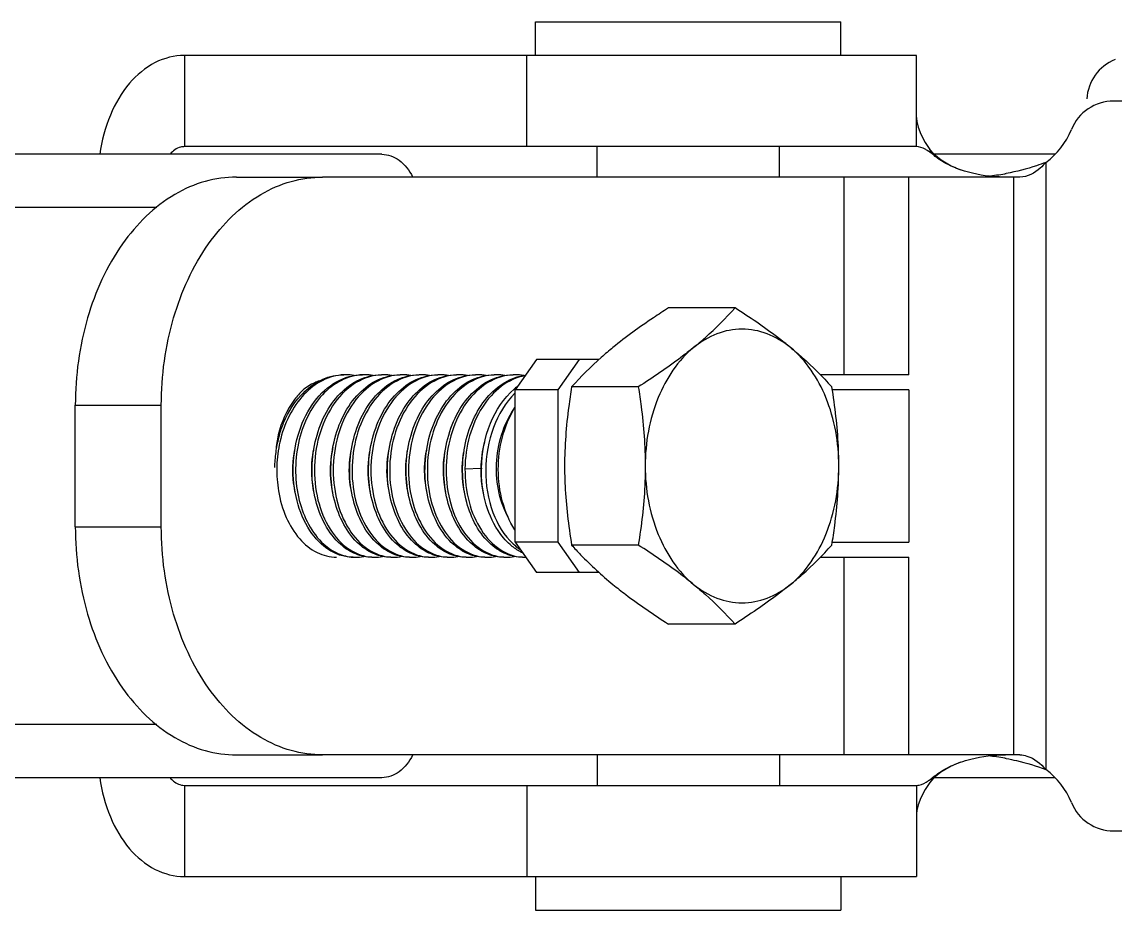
# Model space of a CAD drawing. Header units: inches. Extents: x -1293886 to -986005, y -15154 to 203628.
# Drawn here: x -1241842.9 to -1241597.9, y 83675.9 to 83875 of the extents above; entities that cross this region are included whole.
import ezdxf

# ---------------------------------------------------------------- set-up
doc = ezdxf.new("R2010")
doc.units = ezdxf.units.IN
doc.header["$LTSCALE"] = 100
doc.header["$MEASUREMENT"] = 0
doc.layers.add('W_DIM', color=4, linetype='Continuous')

# ---------------------------------------------------------------- blocks, each defined once
blk = doc.blocks.new('1111')
at = {"layer": 'W_DIM', "color": 7}
for p, q in [((-2281213.4, 1708368.2), (-2281213.4, 1708375.72)), ((-2281213.4, 1708375.72), (-2281144.98, 1708375.72)), ((-2281144.98, 1708368.2), (-2281144.98, 1708375.72)), ((-2281128.07, 1708368.2), (-2281292.11, 1708368.2)), ((-2281292.11, 1708368.2), (-2281292.11, 1708347.76)), ((-2281215.33, 1708347.76), (-2281215.33, 1708368.2)), ((-2281128.07, 1708347.76), (-2281128.07, 1708368.2)), ((-2280940.59, 1708357.98), (-2281083.86, 1708357.98)), ((-2281247.87, 1708346.05), (-2282408.57, 1708346.05)), ((-2281128.07, 1708347.76), (-2281292.11, 1708347.76)), ((-2281199.63, 1708340.94), (-2281199.63, 1708347.76)), ((-2281158.74, 1708340.94), (-2281158.74, 1708347.76)), ((-2281123.86, 1708345.58), (-2281125.02, 1708347.12)), ((-2281097.01, 1708346.05), (-2281124.06, 1708346.05)), ((-2281099.06, 1708344.24), (-2281099.06, 1708208.14)), ((-2281280.4, 1708340.94), (-2281261.12, 1708340.94)), ((-2281104.85, 1708340.94), (-2281261.12, 1708340.94)), ((-2281144.24, 1708296.64), (-2281144.24, 1708340.94)), ((-2281129.77, 1708296.64), (-2281129.77, 1708340.94)), ((-2281106.29, 1708340.94), (-2281106.29, 1708211.44)), ((-2281298.24, 1708334.13), (-2282290.03, 1708334.13)), ((-2281168.7, 1708311.61), (-2281183.65, 1708311.61)), ((-2281213.19, 1708300.05), (-2281218.01, 1708293.23)), ((-2281199.2, 1708300.05), (-2281213.19, 1708300.05)), ((-2281208.37, 1708293.23), (-2281203.56, 1708300.05)), ((-2281129.77, 1708296.64), (-2281149.59, 1708296.64)), ((-2281265.29, 1708292.75), (-2281265.27, 1708292.78)), ((-2281208.37, 1708293.23), (-2281218.01, 1708293.23)), ((-2281218.01, 1708259.15), (-2281218.01, 1708293.23)), ((-2281208.37, 1708259.15), (-2281208.37, 1708293.23)), ((-2281190.39, 1708293.9), (-2281205.33, 1708293.9)), ((-2281129.78, 1708293.23), (-2281146.92, 1708293.23)), ((-2281129.78, 1708293.23), (-2281129.78, 1708259.15)), ((-2281316.54, 1708289.82), (-2281297.27, 1708289.82)), ((-2281316.54, 1708262.56), (-2281316.54, 1708289.82)), ((-2281297.27, 1708262.56), (-2281297.27, 1708289.82)), ((-2281229.22, 1708275.59), (-2281225.61, 1708275.68)), ((-2281225.61, 1708275.68), (-2281225.53, 1708275.68)), ((-2281316.54, 1708262.56), (-2281297.27, 1708262.56)), ((-2281208.37, 1708259.15), (-2281218.01, 1708259.15)), ((-2281218.01, 1708259.15), (-2281213.19, 1708252.33)), ((-2281203.56, 1708252.33), (-2281208.37, 1708259.15)), ((-2281190.39, 1708258.48), (-2281205.33, 1708258.48)), ((-2281146.91, 1708259.15), (-2281129.78, 1708259.15)), ((-2281149.59, 1708255.74), (-2281129.77, 1708255.74)), ((-2281144.24, 1708211.44), (-2281144.24, 1708255.74)), ((-2281129.77, 1708211.44), (-2281129.77, 1708255.74)), ((-2281199.2, 1708252.33), (-2281213.19, 1708252.33)), ((-2281168.7, 1708240.77), (-2281183.65, 1708240.77)), ((-2281298.24, 1708218.26), (-2282290.03, 1708218.26)), ((-2281280.4, 1708211.44), (-2281261.12, 1708211.44)), ((-2281104.85, 1708211.44), (-2281261.12, 1708211.44)), ((-2281199.63, 1708211.44), (-2281199.63, 1708204.62)), ((-2281158.74, 1708211.44), (-2281158.74, 1708204.62)), ((-2281123.86, 1708206.8), (-2281125.02, 1708205.26)), ((-2281247.87, 1708206.33), (-2282408.57, 1708206.33)), ((-2281292.11, 1708204.62), (-2281128.07, 1708204.62)), ((-2281292.11, 1708204.62), (-2281292.11, 1708184.18)), ((-2281215.33, 1708204.62), (-2281215.33, 1708184.18)), ((-2281128.07, 1708204.62), (-2281128.07, 1708184.18)), ((-2281097.01, 1708206.33), (-2281124.05, 1708206.33)), ((-2281083.86, 1708194.4), (-2280940.59, 1708194.4)), ((-2281292.11, 1708184.18), (-2281128.07, 1708184.18)), ((-2281213.4, 1708184.18), (-2281213.4, 1708176.66)), ((-2281144.98, 1708184.18), (-2281144.98, 1708176.66)), ((-2281213.4, 1708176.66), (-2281144.98, 1708176.66))]:
    blk.add_line(p, q, dxfattribs=at)
for points in [[(-2281128.07, 1708354.27), (-2281128.06, 1708354.08), (-2281127.95, 1708353.36), (-2281127.65, 1708352.14), (-2281127.04, 1708350.53), (-2281126.07, 1708348.66), (-2281125.02, 1708347.12)], [(-2281125.02, 1708347.12), (-2281124.18, 1708346.16), (-2281122.55, 1708344.78), (-2281120.3, 1708343.45), (-2281118.21, 1708342.58)], [(-2281118.21, 1708209.8), (-2281120.31, 1708208.93), (-2281122.56, 1708207.59), (-2281124.2, 1708206.2), (-2281125.02, 1708205.26)], [(-2281125.02, 1708205.26), (-2281126.07, 1708203.72), (-2281127.04, 1708201.85), (-2281127.65, 1708200.24), (-2281127.95, 1708199.02), (-2281128.06, 1708198.3), (-2281128.07, 1708198.12)]]:
    blk.add_lwpolyline(points, dxfattribs=at)
for centre, radius, start, end in [((-2281079.7, 1708357.8), 10.22, 112.0243, 176.3478), ((-2281083.86, 1708347.76), 10.22, 90, 157.9757), ((-2281109.13, 1708357.98), 17.04, 306.2515, 337.9757), ((-2281132.21, 1708336.6), 12.22, 55.8113, 56.2117), ((-2281117.12, 1708392.36), 51.44, 275.7509, 279.9721), ((-2281117.21, 1708392.93), 52.02, 279.9557, 280.2701), ((-2281255.87, 1708285.46), 11.17, 90.0015, 92.6681), ((-2281255.88, 1708285.34), 11.29, 80.5751, 89.9713), ((-2281251.65, 1708285.46), 11.17, 90.0015, 92.6677), ((-2281251.66, 1708285.34), 11.29, 80.5247, 89.9709), ((-2281247.44, 1708285.46), 11.17, 90.0015, 92.6677), ((-2281247.44, 1708285.34), 11.3, 80.4778, 89.9708), ((-2281243.22, 1708285.46), 11.17, 90.0015, 92.668), ((-2281243.22, 1708285.34), 11.29, 80.5593, 89.9712), ((-2281239, 1708285.46), 11.17, 90.0015, 92.6677), ((-2281239.01, 1708285.34), 11.3, 80.5143, 89.9708), ((-2281234.78, 1708285.46), 11.17, 90.0015, 92.6678), ((-2281234.79, 1708285.34), 11.29, 80.555, 89.9711), ((-2281230.57, 1708285.46), 11.17, 90.0015, 92.668), ((-2281230.57, 1708285.34), 11.3, 80.3354, 89.9695), ((-2281226.35, 1708285.46), 11.17, 90.0015, 92.6677), ((-2281226.36, 1708285.34), 11.3, 80.4983, 89.9708), ((-2281222.13, 1708285.46), 11.17, 90.0015, 92.6681), ((-2281222.14, 1708285.34), 11.29, 80.5775, 89.9713), ((-2281217.92, 1708285.46), 11.17, 90.0015, 92.6678), ((-2281217.92, 1708285.34), 11.29, 80.5385, 89.971), ((-2281208.18, 1708281.76), 15.37, 127.5195, 130.6239), ((-2281243.77, 1708277.64), 27.89, 168.6166, 175.814), ((-2281244.15, 1708275.42), 27.76, 164.3304, 171.1869), ((-2281245.09, 1708275.67), 26.79, 164.0044, 164.2949), ((-2281242.79, 1708275.27), 28.61, 167.2993, 178.0279), ((-2281239.78, 1708275.33), 23.79, 169.0131, 170.0068), ((-2281235.61, 1708275.33), 23.74, 167.8843, 170.3195), ((-2281214.47, 1708275.32), 23.8, 168.7877, 170.256), ((-2281243.07, 1708275.25), 28.85, 171.1719, 178.0614), ((-2281243.08, 1708275.24), 28.85, 178.0532, 178.7181), ((-2281242.61, 1708275.24), 28.79, 178.1063, 184.1306), ((-2281242.51, 1708275.24), 28.89, 177.9987, 178.1134), ((-2281201.39, 1708275.24), 24.23, 178.9629, 179.1986), ((-2281196.7, 1708275.24), 28.83, 179.1399, 179.3167), ((-2281243.55, 1708275.17), 27.84, 184.1257, 189.4027), ((-2281253.76, 1708265.03), 9.28, 266.795, 269.9978), ((-2281253.77, 1708265.16), 9.42, 270.0481, 281.3388), ((-2281249.54, 1708265.03), 9.28, 266.7955, 269.9977), ((-2281249.55, 1708265.16), 9.42, 270.0489, 281.4175), ((-2281245.33, 1708265.03), 9.28, 266.795, 269.9977), ((-2281245.34, 1708265.17), 9.43, 270.0523, 282.1493), ((-2281241.11, 1708265.03), 9.28, 266.7954, 269.9977), ((-2281241.12, 1708265.16), 9.42, 270.0485, 281.3836), ((-2281236.89, 1708265.03), 9.28, 266.7954, 269.9977), ((-2281236.9, 1708265.16), 9.42, 270.0488, 281.4019), ((-2281232.68, 1708265.03), 9.28, 266.7949, 269.9977), ((-2281232.68, 1708265.16), 9.42, 270.0482, 281.3466), ((-2281228.46, 1708265.03), 9.28, 266.7955, 269.9977), ((-2281228.47, 1708265.16), 9.42, 270.0485, 281.3698), ((-2281224.24, 1708265.03), 9.28, 266.7953, 269.9977), ((-2281224.25, 1708265.16), 9.42, 270.0486, 281.3889), ((-2281220.02, 1708265.03), 9.28, 266.7948, 269.9978), ((-2281220.03, 1708265.16), 9.42, 270.048, 281.3296), ((-2281215.81, 1708265.03), 9.28, 266.7942, 269.9978), ((-2281215.81, 1708265), 9.26, 270.0002, 271.1523), ((-2281117.12, 1708160.02), 51.45, 80.0279, 84.2434), ((-2281117.21, 1708159.45), 52.02, 79.7299, 80.0443), ((-2281109.13, 1708194.4), 17.04, 22.0243, 53.7485), ((-2281132.21, 1708215.78), 12.22, 303.7883, 304.1887), ((-2281083.86, 1708204.62), 10.22, 202.0243, 270)]:
    blk.add_arc(centre, radius, start, end, dxfattribs=at)
for points, knots in [([(-2281292.11, 1708368.2), (-2281294.35, 1708368.2), (-2281299.11, 1708366.96), (-2281304.94, 1708361.99), (-2281309.16, 1708354.75), (-2281310.63, 1708349.06), (-2281311.04, 1708346.06)], [0, 0, 0, 0, 0.213346, 0.447987, 0.712108, 1, 1, 1, 1]), ([(-2281292.11, 1708347.76), (-2281292.39, 1708347.76), (-2281293.61, 1708347.6), (-2281294.68, 1708346.81), (-2281295.27, 1708346.09)], [0, 0, 0, 0, 0.236834, 1, 1, 1, 1]), ([(-2281247.87, 1708346.05), (-2281246.49, 1708346.05), (-2281243.5, 1708344.91), (-2281241.67, 1708342.41), (-2281240.96, 1708340.98)], [0, 0, 0, 0, 0.461863, 1, 1, 1, 1]), ([(-2281125.42, 1708346.76), (-2281125.65, 1708346.91), (-2281126.45, 1708347.41), (-2281127.39, 1708347.76), (-2281128.07, 1708347.76)], [0, 0, 0, 0, 0.289589, 1, 1, 1, 1]), ([(-2281123.86, 1708345.58), (-2281123.99, 1708345.69), (-2281124.47, 1708346.08), (-2281124.97, 1708346.46), (-2281125.35, 1708346.71)], [0, 0, 0, 0, 0.26918, 1, 1, 1, 1]), ([(-2281118.21, 1708342.58), (-2281118.78, 1708342.78), (-2281120.77, 1708343.56), (-2281122.67, 1708344.62), (-2281123.86, 1708345.58)], [0, 0, 0, 0, 0.285604, 1, 1, 1, 1]), ([(-2281099.06, 1708344.24), (-2281099.75, 1708343.96), (-2281102.64, 1708342.91), (-2281105.64, 1708342.16), (-2281107.93, 1708341.74)], [0, 0, 0, 0, 0.242689, 1, 1, 1, 1]), ([(-2281099.06, 1708344.24), (-2281099.44, 1708343.78), (-2281100.98, 1708342.17), (-2281103.19, 1708340.94), (-2281104.85, 1708340.94)], [0, 0, 0, 0, 0.266, 1, 1, 1, 1]), ([(-2281108.11, 1708340.94), (-2281108.99, 1708340.94), (-2281112.4, 1708341.08), (-2281115.81, 1708341.74), (-2281118.21, 1708342.58)], [0, 0, 0, 0, 0.257456, 1, 1, 1, 1]), ([(-2281280.4, 1708340.94), (-2281282.77, 1708340.94), (-2281287.63, 1708340.25), (-2281297.08, 1708336.12), (-2281307.29, 1708325.92), (-2281314.81, 1708309.19), (-2281316.54, 1708296.41), (-2281316.54, 1708289.82)], [0, 0, 0, 0, 0.103597, 0.210948, 0.445697, 0.712571, 1, 1, 1, 1]), ([(-2281297.27, 1708289.82), (-2281297.27, 1708296.41), (-2281295.53, 1708309.19), (-2281288.01, 1708325.92), (-2281277.8, 1708336.12), (-2281268.35, 1708340.25), (-2281263.49, 1708340.94), (-2281261.12, 1708340.94)], [0, 0, 0, 0, 0.287429, 0.554303, 0.789052, 0.896403, 1, 1, 1, 1]), ([(-2281183.65, 1708311.61), (-2281184.76, 1708310.89), (-2281189.01, 1708308.1), (-2281193.15, 1708305.13), (-2281196.06, 1708302.75)], [0, 0, 0, 0, 0.261287, 1, 1, 1, 1]), ([(-2281177.98, 1708302.75), (-2281177.09, 1708303.48), (-2281173.83, 1708306.25), (-2281170.79, 1708309.28), (-2281168.7, 1708311.61)], [0, 0, 0, 0, 0.268858, 1, 1, 1, 1]), ([(-2281156.29, 1708302.75), (-2281157.23, 1708303.52), (-2281161.23, 1708306.65), (-2281165.44, 1708309.51), (-2281168.7, 1708311.61)], [0, 0, 0, 0, 0.237123, 1, 1, 1, 1]), ([(-2281156.29, 1708302.75), (-2281157.86, 1708304.03), (-2281161.29, 1708306.1), (-2281167.14, 1708307.23), (-2281172.99, 1708306.1), (-2281176.42, 1708304.03), (-2281177.98, 1708302.75)], [0, 0, 0, 0, 0.257487, 0.5, 0.742513, 1, 1, 1, 1]), ([(-2281196.06, 1708302.75), (-2281196.95, 1708302.03), (-2281200.21, 1708299.26), (-2281203.25, 1708296.23), (-2281205.33, 1708293.9)], [0, 0, 0, 0, 0.268858, 1, 1, 1, 1]), ([(-2281177.98, 1708302.75), (-2281178.92, 1708301.99), (-2281182.92, 1708298.85), (-2281187.13, 1708296), (-2281190.39, 1708293.9)], [0, 0, 0, 0, 0.237123, 1, 1, 1, 1]), ([(-2281177.98, 1708302.75), (-2281181.53, 1708299.85), (-2281187.13, 1708291.26), (-2281188.83, 1708281.39), (-2281188.83, 1708276.19)], [0, 0, 0, 0, 0.468341, 1, 1, 1, 1]), ([(-2281156.29, 1708302.75), (-2281155.4, 1708302.03), (-2281152.14, 1708299.26), (-2281149.1, 1708296.23), (-2281147.01, 1708293.9)], [0, 0, 0, 0, 0.268858, 1, 1, 1, 1]), ([(-2281145.45, 1708276.19), (-2281145.45, 1708281.39), (-2281147.14, 1708291.26), (-2281152.74, 1708299.85), (-2281156.29, 1708302.75)], [0, 0, 0, 0, 0.531659, 1, 1, 1, 1]), ([(-2281256.39, 1708296.63), (-2281258.01, 1708296.55), (-2281261.38, 1708295.62), (-2281265.64, 1708292.28), (-2281268.9, 1708287.43), (-2281270.24, 1708283.59), (-2281270.7, 1708281.56)], [0, 0, 0, 0, 0.219273, 0.456424, 0.717944, 1, 1, 1, 1]), ([(-2281254.29, 1708255.74), (-2281255.19, 1708255.74), (-2281257.05, 1708256.02), (-2281260.67, 1708257.69), (-2281264.53, 1708261.8), (-2281267.26, 1708268.49), (-2281268.05, 1708276.23), (-2281266.74, 1708283.97), (-2281263.44, 1708290.67), (-2281258.45, 1708295.42), (-2281254.18, 1708296.64), (-2281252.18, 1708296.64)], [0, 0, 0, 0, 0.049449, 0.100956, 0.214949, 0.346477, 0.489675, 0.634208, 0.769827, 0.890789, 1, 1, 1, 1]), ([(-2281252.17, 1708296.63), (-2281253.81, 1708296.55), (-2281257.21, 1708295.61), (-2281261.5, 1708292.21), (-2281264.77, 1708287.27), (-2281266.79, 1708281.31), (-2281267.42, 1708274.84), (-2281266.43, 1708266.84), (-2281263.63, 1708261.17), (-2281260.85, 1708258.67)], [0, 0, 0, 0, 0.105385, 0.219488, 0.34542, 0.481197, 0.621395, 0.759049, 1, 1, 1, 1]), ([(-2281261.91, 1708295.25), (-2281262.23, 1708295.14), (-2281263.56, 1708294.59), (-2281264.78, 1708293.81), (-2281265.62, 1708293.12)], [0, 0, 0, 0, 0.242775, 1, 1, 1, 1]), ([(-2281265.27, 1708292.78), (-2281264.04, 1708293.96), (-2281261.3, 1708295.91), (-2281257.98, 1708296.64), (-2281256.4, 1708296.64)], [0, 0, 0, 0, 0.517736, 1, 1, 1, 1]), ([(-2281257.06, 1708258.58), (-2281259.91, 1708261.1), (-2281262.77, 1708266.87), (-2281263.73, 1708275), (-2281263.05, 1708281.56), (-2281260.93, 1708287.59), (-2281257.53, 1708292.52), (-2281253.1, 1708295.83), (-2281249.62, 1708296.64), (-2281247.96, 1708296.64)], [0, 0, 0, 0, 0.241301, 0.379446, 0.520004, 0.655787, 0.781306, 0.894819, 1, 1, 1, 1]), ([(-2281247.96, 1708296.63), (-2281249.92, 1708296.53), (-2281254.05, 1708295.17), (-2281258.85, 1708290.43), (-2281262.02, 1708283.83), (-2281263.29, 1708276.26), (-2281262.55, 1708268.68), (-2281259.93, 1708262.09), (-2281255.69, 1708257.29), (-2281251.86, 1708255.86), (-2281250.06, 1708255.76)], [0, 0, 0, 0, 0.109414, 0.230762, 0.366312, 0.510386, 0.653204, 0.784891, 0.899595, 1, 1, 1, 1]), ([(-2281252.85, 1708258.59), (-2281255.7, 1708261.1), (-2281258.55, 1708266.87), (-2281259.52, 1708275.01), (-2281258.83, 1708281.57), (-2281256.71, 1708287.59), (-2281253.32, 1708292.52), (-2281248.88, 1708295.83), (-2281245.4, 1708296.64), (-2281243.74, 1708296.64)], [0, 0, 0, 0, 0.241321, 0.379464, 0.520018, 0.655795, 0.781306, 0.894819, 1, 1, 1, 1]), ([(-2281243.74, 1708296.63), (-2281245.7, 1708296.53), (-2281249.83, 1708295.17), (-2281254.63, 1708290.43), (-2281257.8, 1708283.83), (-2281259.07, 1708276.26), (-2281258.34, 1708268.68), (-2281255.71, 1708262.09), (-2281251.47, 1708257.29), (-2281247.65, 1708255.86), (-2281245.85, 1708255.76)], [0, 0, 0, 0, 0.10941, 0.230759, 0.36631, 0.510388, 0.653211, 0.784896, 0.899598, 1, 1, 1, 1]), ([(-2281248.63, 1708258.58), (-2281251.48, 1708261.1), (-2281254.33, 1708266.87), (-2281255.3, 1708275), (-2281254.62, 1708281.56), (-2281252.5, 1708287.59), (-2281249.1, 1708292.52), (-2281244.66, 1708295.83), (-2281241.18, 1708296.64), (-2281239.53, 1708296.64)], [0, 0, 0, 0, 0.241291, 0.379436, 0.519999, 0.655783, 0.781305, 0.89482, 1, 1, 1, 1]), ([(-2281239.52, 1708296.63), (-2281241.48, 1708296.53), (-2281245.62, 1708295.17), (-2281250.41, 1708290.43), (-2281253.59, 1708283.83), (-2281254.85, 1708276.26), (-2281254.12, 1708268.68), (-2281251.49, 1708262.09), (-2281247.26, 1708257.29), (-2281243.43, 1708255.86), (-2281241.63, 1708255.76)], [0, 0, 0, 0, 0.109413, 0.230763, 0.366317, 0.51039, 0.65321, 0.784893, 0.899595, 1, 1, 1, 1]), ([(-2281244.42, 1708258.59), (-2281247.26, 1708261.1), (-2281250.11, 1708266.87), (-2281251.08, 1708275.01), (-2281250.4, 1708281.57), (-2281248.28, 1708287.59), (-2281244.88, 1708292.52), (-2281240.44, 1708295.83), (-2281236.97, 1708296.64), (-2281235.31, 1708296.64)], [0, 0, 0, 0, 0.241314, 0.379459, 0.520012, 0.655791, 0.781307, 0.89482, 1, 1, 1, 1]), ([(-2281235.3, 1708296.63), (-2281237.27, 1708296.53), (-2281241.4, 1708295.17), (-2281246.2, 1708290.43), (-2281249.37, 1708283.83), (-2281250.64, 1708276.26), (-2281249.9, 1708268.68), (-2281247.27, 1708262.09), (-2281243.04, 1708257.29), (-2281239.21, 1708255.86), (-2281237.41, 1708255.76)], [0, 0, 0, 0, 0.109413, 0.230762, 0.36631, 0.510386, 0.653205, 0.784893, 0.899595, 1, 1, 1, 1]), ([(-2281240.2, 1708258.58), (-2281243.04, 1708261.1), (-2281245.9, 1708266.87), (-2281246.86, 1708275), (-2281246.18, 1708281.56), (-2281244.06, 1708287.59), (-2281240.66, 1708292.52), (-2281236.23, 1708295.83), (-2281232.75, 1708296.64), (-2281231.09, 1708296.64)], [0, 0, 0, 0, 0.241312, 0.379455, 0.520012, 0.655791, 0.781305, 0.89482, 1, 1, 1, 1]), ([(-2281231.09, 1708296.63), (-2281233.05, 1708296.53), (-2281237.18, 1708295.17), (-2281241.98, 1708290.43), (-2281245.15, 1708283.83), (-2281246.42, 1708276.26), (-2281245.68, 1708268.68), (-2281243.06, 1708262.09), (-2281238.82, 1708257.29), (-2281235, 1708255.86), (-2281233.19, 1708255.76)], [0, 0, 0, 0, 0.109411, 0.230759, 0.366311, 0.510389, 0.653212, 0.784896, 0.899598, 1, 1, 1, 1]), ([(-2281235.98, 1708258.58), (-2281238.82, 1708261.1), (-2281241.68, 1708266.87), (-2281242.65, 1708275), (-2281241.97, 1708281.56), (-2281239.85, 1708287.59), (-2281236.45, 1708292.52), (-2281232.01, 1708295.83), (-2281228.53, 1708296.64), (-2281226.88, 1708296.64)], [0, 0, 0, 0, 0.24129, 0.379435, 0.519998, 0.655783, 0.781305, 0.89482, 1, 1, 1, 1]), ([(-2281226.87, 1708296.63), (-2281228.83, 1708296.53), (-2281232.96, 1708295.17), (-2281237.76, 1708290.43), (-2281240.93, 1708283.83), (-2281242.2, 1708276.26), (-2281241.47, 1708268.68), (-2281238.84, 1708262.09), (-2281234.61, 1708257.29), (-2281230.78, 1708255.86), (-2281228.98, 1708255.76)], [0, 0, 0, 0, 0.109414, 0.230763, 0.366316, 0.510389, 0.653208, 0.784892, 0.899594, 1, 1, 1, 1]), ([(-2281231.76, 1708258.59), (-2281234.61, 1708261.1), (-2281237.46, 1708266.87), (-2281238.43, 1708275.01), (-2281237.75, 1708281.57), (-2281235.63, 1708287.59), (-2281232.23, 1708292.52), (-2281227.79, 1708295.83), (-2281224.31, 1708296.64), (-2281222.66, 1708296.64)], [0, 0, 0, 0, 0.241317, 0.379461, 0.520014, 0.655792, 0.781306, 0.894819, 1, 1, 1, 1]), ([(-2281222.65, 1708296.63), (-2281224.62, 1708296.53), (-2281228.75, 1708295.17), (-2281233.54, 1708290.43), (-2281236.72, 1708283.83), (-2281237.98, 1708276.26), (-2281237.25, 1708268.68), (-2281234.62, 1708262.09), (-2281230.39, 1708257.29), (-2281226.56, 1708255.86), (-2281224.76, 1708255.76)], [0, 0, 0, 0, 0.109411, 0.23076, 0.366309, 0.510386, 0.653207, 0.784895, 0.899597, 1, 1, 1, 1]), ([(-2281227.54, 1708258.58), (-2281230.39, 1708261.1), (-2281233.25, 1708266.87), (-2281234.21, 1708275), (-2281233.53, 1708281.56), (-2281231.41, 1708287.59), (-2281228.01, 1708292.52), (-2281223.58, 1708295.83), (-2281220.1, 1708296.64), (-2281218.44, 1708296.64)], [0, 0, 0, 0, 0.241302, 0.379446, 0.520006, 0.655788, 0.781304, 0.89482, 1, 1, 1, 1]), ([(-2281218.44, 1708296.63), (-2281220.4, 1708296.53), (-2281224.53, 1708295.17), (-2281229.33, 1708290.43), (-2281232.5, 1708283.83), (-2281233.77, 1708276.26), (-2281233.03, 1708268.68), (-2281230.41, 1708262.09), (-2281226.17, 1708257.29), (-2281222.34, 1708255.86), (-2281220.54, 1708255.76)], [0, 0, 0, 0, 0.109411, 0.23076, 0.366314, 0.510391, 0.653213, 0.784895, 0.899597, 1, 1, 1, 1]), ([(-2281223.33, 1708258.58), (-2281226.06, 1708260.99), (-2281228.86, 1708266.46), (-2281229.96, 1708274.24), (-2281229.5, 1708280.58), (-2281227.68, 1708286.5), (-2281224.65, 1708291.51), (-2281220.61, 1708295.11), (-2281217.34, 1708296.32), (-2281215.73, 1708296.54)], [0, 0, 0, 0, 0.238806, 0.375378, 0.515068, 0.651187, 0.778286, 0.893865, 1, 1, 1, 1]), ([(-2281215.79, 1708296.44), (-2281217.67, 1708296.08), (-2281221.47, 1708294.28), (-2281225.75, 1708289.37), (-2281228.52, 1708282.89), (-2281229.2, 1708278.06), (-2281229.22, 1708275.59)], [0, 0, 0, 0, 0.215857, 0.456017, 0.721227, 1, 1, 1, 1]), ([(-2281265.62, 1708293.12), (-2281266.26, 1708292.5), (-2281268.79, 1708289.62), (-2281270.38, 1708285.98), (-2281271.1, 1708283.14)], [0, 0, 0, 0, 0.23319, 1, 1, 1, 1]), ([(-2281270.84, 1708283.05), (-2281270.57, 1708284), (-2281269.34, 1708287.54), (-2281267.27, 1708290.84), (-2281265.29, 1708292.75)], [0, 0, 0, 0, 0.264817, 1, 1, 1, 1]), ([(-2281225.53, 1708275.67), (-2281225.48, 1708279.11), (-2281224.25, 1708285.69), (-2281220.54, 1708291.4), (-2281218.18, 1708293.42)], [0, 0, 0, 0, 0.525716, 1, 1, 1, 1]), ([(-2281218.04, 1708292.5), (-2281220.18, 1708290.38), (-2281223.48, 1708284.77), (-2281225.1, 1708275.26), (-2281223.66, 1708265.97), (-2281220.48, 1708260.61), (-2281218.44, 1708258.73)], [0, 0, 0, 0, 0.245715, 0.512956, 0.773315, 1, 1, 1, 1]), ([(-2281205.33, 1708293.9), (-2281205.57, 1708292.44), (-2281206.45, 1708286.58), (-2281206.9, 1708280.65), (-2281206.9, 1708276.19)], [0, 0, 0, 0, 0.248681, 1, 1, 1, 1]), ([(-2281190.39, 1708293.9), (-2281190.15, 1708292.44), (-2281189.27, 1708286.58), (-2281188.83, 1708280.65), (-2281188.83, 1708276.19)], [0, 0, 0, 0, 0.248681, 1, 1, 1, 1]), ([(-2281145.45, 1708276.19), (-2281145.45, 1708277.68), (-2281145.59, 1708283.61), (-2281146.29, 1708289.52), (-2281147.01, 1708293.9)], [0, 0, 0, 0, 0.251248, 1, 1, 1, 1]), ([(-2281219.36, 1708264.4), (-2281220.39, 1708266.17), (-2281221.88, 1708270.23), (-2281222.59, 1708278.77), (-2281220.68, 1708285.43), (-2281218.25, 1708288.96)], [0, 0, 0, 0, 0.239537, 0.497847, 1, 1, 1, 1]), ([(-2281218.05, 1708261.91), (-2281219.29, 1708263.81), (-2281221.15, 1708268.24), (-2281222.37, 1708277.72), (-2281220.56, 1708285.24), (-2281218.02, 1708289.31)], [0, 0, 0, 0, 0.237857, 0.495496, 1, 1, 1, 1]), ([(-2281267.19, 1708269.93), (-2281267.37, 1708270.72), (-2281267.95, 1708274), (-2281267.83, 1708277.4), (-2281267.35, 1708279.87)], [0, 0, 0, 0, 0.245648, 1, 1, 1, 1]), ([(-2281241.89, 1708269.96), (-2281242.08, 1708270.79), (-2281242.67, 1708274.19), (-2281242.5, 1708277.71), (-2281241.96, 1708280.25)], [0, 0, 0, 0, 0.245825, 1, 1, 1, 1]), ([(-2281263.01, 1708270.12), (-2281263.18, 1708270.86), (-2281263.71, 1708273.95), (-2281263.61, 1708277.13), (-2281263.21, 1708279.45)], [0, 0, 0, 0, 0.245788, 1, 1, 1, 1]), ([(-2281258.85, 1708270.35), (-2281259, 1708271.07), (-2281259.48, 1708274.04), (-2281259.39, 1708277.09), (-2281259.01, 1708279.33)], [0, 0, 0, 0, 0.246058, 1, 1, 1, 1]), ([(-2281254.64, 1708270.41), (-2281254.8, 1708271.13), (-2281255.27, 1708274.1), (-2281255.17, 1708277.15), (-2281254.78, 1708279.38)], [0, 0, 0, 0, 0.246155, 1, 1, 1, 1]), ([(-2281250.41, 1708270.33), (-2281250.57, 1708271.06), (-2281251.05, 1708274.08), (-2281250.95, 1708277.18), (-2281250.56, 1708279.45)], [0, 0, 0, 0, 0.246065, 1, 1, 1, 1]), ([(-2281246.07, 1708269.79), (-2281246.26, 1708270.58), (-2281246.86, 1708273.84), (-2281246.75, 1708277.23), (-2281246.3, 1708279.68)], [0, 0, 0, 0, 0.2454, 1, 1, 1, 1]), ([(-2281237.73, 1708270.19), (-2281237.89, 1708270.93), (-2281238.4, 1708273.95), (-2281238.31, 1708277.07), (-2281237.92, 1708279.35)], [0, 0, 0, 0, 0.245865, 1, 1, 1, 1]), ([(-2281233.55, 1708270.37), (-2281233.7, 1708271.09), (-2281234.18, 1708274.07), (-2281234.09, 1708277.13), (-2281233.7, 1708279.36)], [0, 0, 0, 0, 0.246098, 1, 1, 1, 1]), ([(-2281229.34, 1708270.4), (-2281229.49, 1708271.13), (-2281229.96, 1708274.09), (-2281229.87, 1708277.14), (-2281229.48, 1708279.36)], [0, 0, 0, 0, 0.24614, 1, 1, 1, 1]), ([(-2281229.22, 1708275.59), (-2281229.25, 1708273.08), (-2281228.69, 1708268.23), (-2281226.03, 1708261.85), (-2281221.83, 1708257.23), (-2281218.09, 1708255.86), (-2281216.33, 1708255.76)], [0, 0, 0, 0, 0.291821, 0.560232, 0.794326, 1, 1, 1, 1]), ([(-2281224.98, 1708269.76), (-2281225.09, 1708270.23), (-2281225.49, 1708272.14), (-2281225.64, 1708274.11), (-2281225.62, 1708275.58)], [0, 0, 0, 0, 0.245441, 1, 1, 1, 1]), ([(-2281219.1, 1708258.58), (-2281220.14, 1708259.49), (-2281224.14, 1708264.27), (-2281225.59, 1708270.8), (-2281225.53, 1708275.59)], [0, 0, 0, 0, 0.224306, 1, 1, 1, 1]), ([(-2281206.9, 1708276.19), (-2281206.9, 1708274.7), (-2281206.76, 1708268.77), (-2281206.06, 1708262.86), (-2281205.33, 1708258.48)], [0, 0, 0, 0, 0.251248, 1, 1, 1, 1]), ([(-2281188.83, 1708276.19), (-2281188.83, 1708274.7), (-2281188.97, 1708268.77), (-2281189.67, 1708262.86), (-2281190.39, 1708258.48)], [0, 0, 0, 0, 0.251248, 1, 1, 1, 1]), ([(-2281188.83, 1708276.19), (-2281188.83, 1708270.99), (-2281187.13, 1708261.12), (-2281181.53, 1708252.53), (-2281177.98, 1708249.63)], [0, 0, 0, 0, 0.531659, 1, 1, 1, 1]), ([(-2281156.29, 1708249.63), (-2281152.74, 1708252.53), (-2281147.14, 1708261.12), (-2281145.45, 1708270.99), (-2281145.45, 1708276.19)], [0, 0, 0, 0, 0.468341, 1, 1, 1, 1]), ([(-2281147.01, 1708258.48), (-2281146.77, 1708259.94), (-2281145.9, 1708265.8), (-2281145.45, 1708271.74), (-2281145.45, 1708276.19)], [0, 0, 0, 0, 0.248681, 1, 1, 1, 1]), ([(-2281271.02, 1708270.62), (-2281270.68, 1708268.58), (-2281269.59, 1708264.73), (-2281266.64, 1708259.86), (-2281262.68, 1708256.56), (-2281259.48, 1708255.74), (-2281257.98, 1708255.74)], [0, 0, 0, 0, 0.291651, 0.555731, 0.788679, 1, 1, 1, 1]), ([(-2281316.54, 1708262.56), (-2281316.54, 1708255.97), (-2281314.81, 1708243.2), (-2281307.29, 1708226.46), (-2281297.08, 1708216.26), (-2281287.63, 1708212.13), (-2281282.77, 1708211.44), (-2281280.4, 1708211.44)], [0, 0, 0, 0, 0.287429, 0.554303, 0.789052, 0.896403, 1, 1, 1, 1]), ([(-2281261.12, 1708211.44), (-2281263.49, 1708211.44), (-2281268.35, 1708212.13), (-2281277.8, 1708216.26), (-2281288.01, 1708226.46), (-2281295.53, 1708243.2), (-2281297.27, 1708255.97), (-2281297.27, 1708262.56)], [0, 0, 0, 0, 0.103597, 0.210948, 0.445697, 0.712571, 1, 1, 1, 1]), ([(-2281260.85, 1708258.67), (-2281259.91, 1708257.83), (-2281257.87, 1708256.43), (-2281255.45, 1708255.82), (-2281254.28, 1708255.76)], [0, 0, 0, 0, 0.517722, 1, 1, 1, 1]), ([(-2281250.07, 1708255.74), (-2281251.3, 1708255.74), (-2281253.88, 1708256.28), (-2281256.07, 1708257.71), (-2281257.06, 1708258.58)], [0, 0, 0, 0, 0.48238, 1, 1, 1, 1]), ([(-2281245.85, 1708255.74), (-2281247.09, 1708255.74), (-2281249.67, 1708256.28), (-2281251.86, 1708257.71), (-2281252.85, 1708258.59)], [0, 0, 0, 0, 0.482371, 1, 1, 1, 1]), ([(-2281241.64, 1708255.74), (-2281242.87, 1708255.74), (-2281245.45, 1708256.27), (-2281247.63, 1708257.71), (-2281248.63, 1708258.58)], [0, 0, 0, 0, 0.482397, 1, 1, 1, 1]), ([(-2281237.42, 1708255.74), (-2281238.65, 1708255.74), (-2281241.23, 1708256.28), (-2281243.42, 1708257.71), (-2281244.42, 1708258.59)], [0, 0, 0, 0, 0.482371, 1, 1, 1, 1]), ([(-2281233.2, 1708255.74), (-2281234.44, 1708255.74), (-2281237.02, 1708256.28), (-2281239.2, 1708257.71), (-2281240.2, 1708258.58)], [0, 0, 0, 0, 0.482382, 1, 1, 1, 1]), ([(-2281228.98, 1708255.74), (-2281230.22, 1708255.74), (-2281232.8, 1708256.27), (-2281234.98, 1708257.71), (-2281235.98, 1708258.58)], [0, 0, 0, 0, 0.482394, 1, 1, 1, 1]), ([(-2281224.77, 1708255.74), (-2281226, 1708255.74), (-2281228.58, 1708256.28), (-2281230.77, 1708257.71), (-2281231.76, 1708258.59)], [0, 0, 0, 0, 0.48237, 1, 1, 1, 1]), ([(-2281220.55, 1708255.74), (-2281221.78, 1708255.74), (-2281224.36, 1708256.28), (-2281226.55, 1708257.71), (-2281227.54, 1708258.58)], [0, 0, 0, 0, 0.482394, 1, 1, 1, 1]), ([(-2281216.33, 1708255.74), (-2281217.57, 1708255.74), (-2281220.15, 1708256.28), (-2281222.33, 1708257.71), (-2281223.33, 1708258.58)], [0, 0, 0, 0, 0.482388, 1, 1, 1, 1]), ([(-2281216.34, 1708256.73), (-2281216.59, 1708256.85), (-2281217.57, 1708257.36), (-2281218.47, 1708258.02), (-2281219.1, 1708258.58)], [0, 0, 0, 0, 0.243018, 1, 1, 1, 1]), ([(-2281205.33, 1708258.48), (-2281204.67, 1708257.74), (-2281201.76, 1708254.6), (-2281198.6, 1708251.7), (-2281196.06, 1708249.63)], [0, 0, 0, 0, 0.2325, 1, 1, 1, 1]), ([(-2281177.98, 1708249.63), (-2281178.92, 1708250.39), (-2281182.92, 1708253.53), (-2281187.13, 1708256.38), (-2281190.39, 1708258.48)], [0, 0, 0, 0, 0.237123, 1, 1, 1, 1]), ([(-2281156.29, 1708249.63), (-2281155.4, 1708250.36), (-2281152.14, 1708253.12), (-2281149.1, 1708256.15), (-2281147.01, 1708258.48)], [0, 0, 0, 0, 0.268858, 1, 1, 1, 1]), ([(-2281196.06, 1708249.63), (-2281195.12, 1708248.87), (-2281191.12, 1708245.73), (-2281186.91, 1708242.87), (-2281183.65, 1708240.77)], [0, 0, 0, 0, 0.237123, 1, 1, 1, 1]), ([(-2281177.98, 1708249.63), (-2281177.09, 1708248.9), (-2281173.83, 1708246.13), (-2281170.79, 1708243.1), (-2281168.7, 1708240.77)], [0, 0, 0, 0, 0.268858, 1, 1, 1, 1]), ([(-2281177.98, 1708249.63), (-2281176.42, 1708248.35), (-2281172.99, 1708246.28), (-2281167.14, 1708245.15), (-2281161.29, 1708246.28), (-2281157.86, 1708248.35), (-2281156.29, 1708249.63)], [0, 0, 0, 0, 0.257487, 0.5, 0.742513, 1, 1, 1, 1]), ([(-2281156.29, 1708249.63), (-2281157.23, 1708248.87), (-2281161.23, 1708245.73), (-2281165.44, 1708242.87), (-2281168.7, 1708240.77)], [0, 0, 0, 0, 0.237123, 1, 1, 1, 1]), ([(-2281240.96, 1708211.41), (-2281241.67, 1708209.97), (-2281243.5, 1708207.47), (-2281246.49, 1708206.33), (-2281247.87, 1708206.33)], [0, 0, 0, 0, 0.538137, 1, 1, 1, 1]), ([(-2281118.21, 1708209.8), (-2281117.43, 1708210.07), (-2281114.15, 1708211.05), (-2281110.71, 1708211.44), (-2281108.11, 1708211.44)], [0, 0, 0, 0, 0.239548, 1, 1, 1, 1]), ([(-2281104.85, 1708211.44), (-2281104.32, 1708211.44), (-2281102.06, 1708211.03), (-2281100.17, 1708209.48), (-2281099.06, 1708208.14)], [0, 0, 0, 0, 0.231026, 1, 1, 1, 1]), ([(-2281123.86, 1708206.8), (-2281123.51, 1708207.08), (-2281121.77, 1708208.34), (-2281119.8, 1708209.24), (-2281118.21, 1708209.8)], [0, 0, 0, 0, 0.210146, 1, 1, 1, 1]), ([(-2281107.93, 1708210.64), (-2281107.16, 1708210.5), (-2281104.15, 1708209.88), (-2281101.18, 1708208.99), (-2281099.06, 1708208.14)], [0, 0, 0, 0, 0.255037, 1, 1, 1, 1]), ([(-2281125.35, 1708205.67), (-2281125.23, 1708205.75), (-2281124.72, 1708206.11), (-2281124.23, 1708206.5), (-2281123.86, 1708206.8)], [0, 0, 0, 0, 0.231104, 1, 1, 1, 1]), ([(-2281311.04, 1708206.32), (-2281310.63, 1708203.32), (-2281309.16, 1708197.63), (-2281304.94, 1708190.39), (-2281299.11, 1708185.42), (-2281294.35, 1708184.18), (-2281292.11, 1708184.18)], [0, 0, 0, 0, 0.287892, 0.552013, 0.786654, 1, 1, 1, 1]), ([(-2281295.27, 1708206.29), (-2281295.06, 1708206.04), (-2281294.22, 1708205.16), (-2281292.99, 1708204.62), (-2281292.11, 1708204.62)], [0, 0, 0, 0, 0.274002, 1, 1, 1, 1]), ([(-2281128.07, 1708204.62), (-2281127.86, 1708204.62), (-2281126.9, 1708204.73), (-2281126.03, 1708205.21), (-2281125.42, 1708205.62)], [0, 0, 0, 0, 0.222245, 1, 1, 1, 1])]:
    blk.add_open_spline(points, degree=3, knots=knots, dxfattribs=at)
for points in [[(-2281225.61, 1708275.68), (-2281225.58, 1708277.64), (-2281225.31, 1708279.61), (-2281224.8, 1708281.5)], [(-2281218.44, 1708258.73), (-2281217.98, 1708258.3), (-2281217.48, 1708257.9), (-2281216.95, 1708257.55)]]:
    blk.add_open_spline(points, degree=3, dxfattribs=at)

msp = doc.modelspace()

# ---------------------------------------------------------------- block references
at = {"layer": 'W_DIM'}
msp.add_blockref('1111', (1039485.65, -1624500.72), dxfattribs=at)

doc.saveas('drawing.dxf')
